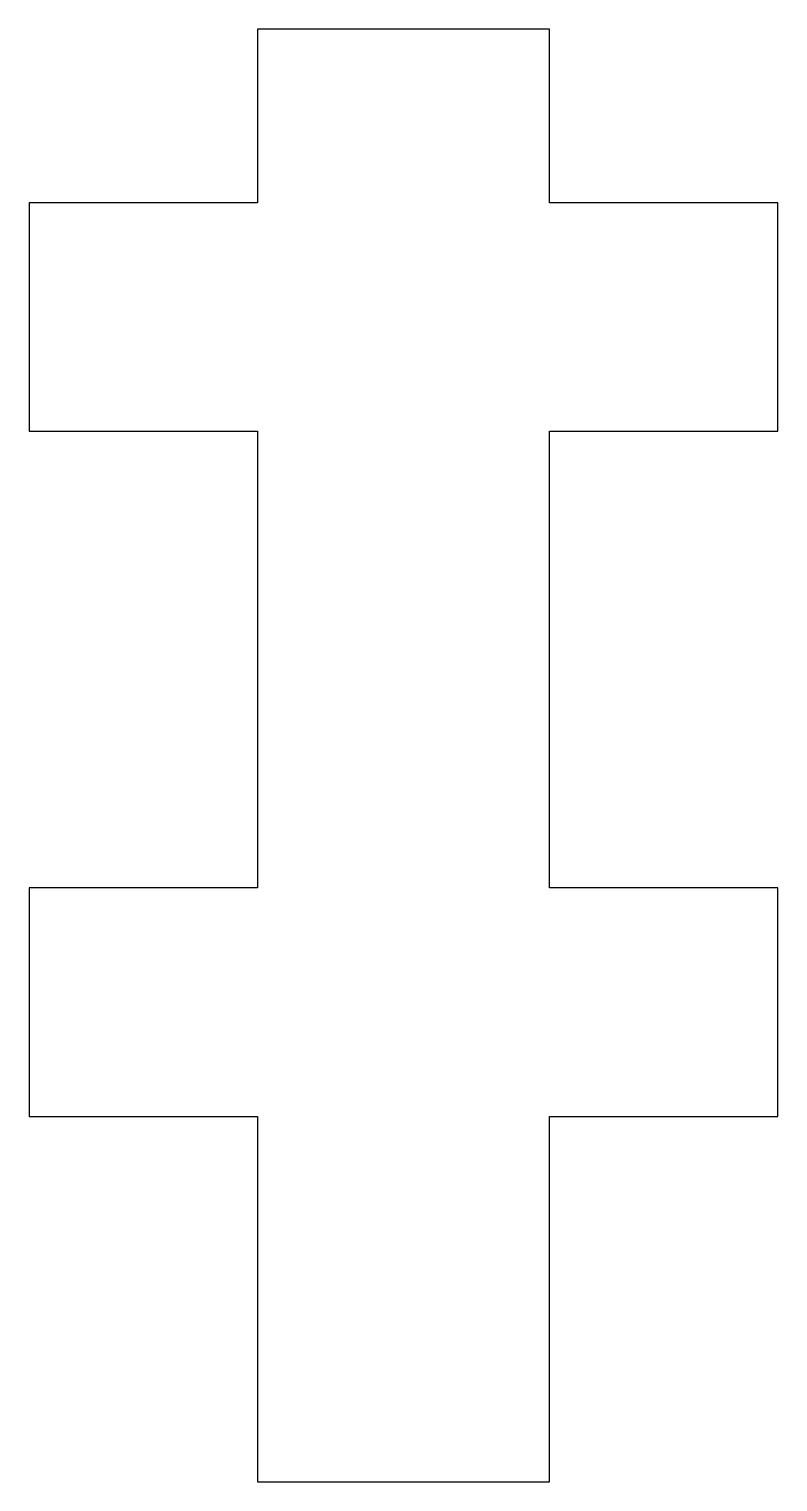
# Model space of a CAD drawing. Header units: millimetres. Extents: x -5 to 11.4, y 0 to 31.8.
import ezdxf

# ---------------------------------------------------------------- set-up
doc = ezdxf.new("R2010")
doc.units = ezdxf.units.MM

msp = doc.modelspace()

# ---------------------------------------------------------------- linework, layer by layer
at = {"color": 7, "linetype": 'Continuous', "lineweight": 25}
for p, q in [((0, 31.8), (0, 28)), ((6.4, 31.8), (0, 31.8)), ((6.4, 28), (6.4, 31.8)), ((-5, 28), (-5, 23)), ((0, 28), (-5, 28)), ((11.4, 28), (6.4, 28)), ((11.4, 23), (11.4, 28)), ((-5, 23), (0, 23)), ((0, 23), (0, 13)), ((6.4, 23), (11.4, 23)), ((6.4, 13), (6.4, 23)), ((-5, 13), (-5, 8)), ((0, 13), (-5, 13)), ((11.4, 13), (6.4, 13)), ((11.4, 8), (11.4, 13)), ((-5, 8), (0, 8)), ((0, 8), (0, 0)), ((6.4, 8), (11.4, 8)), ((6.4, 0), (6.4, 8)), ((0, 0), (6.4, 0))]:
    msp.add_line(p, q, dxfattribs=at)

doc.saveas('drawing.dxf')
